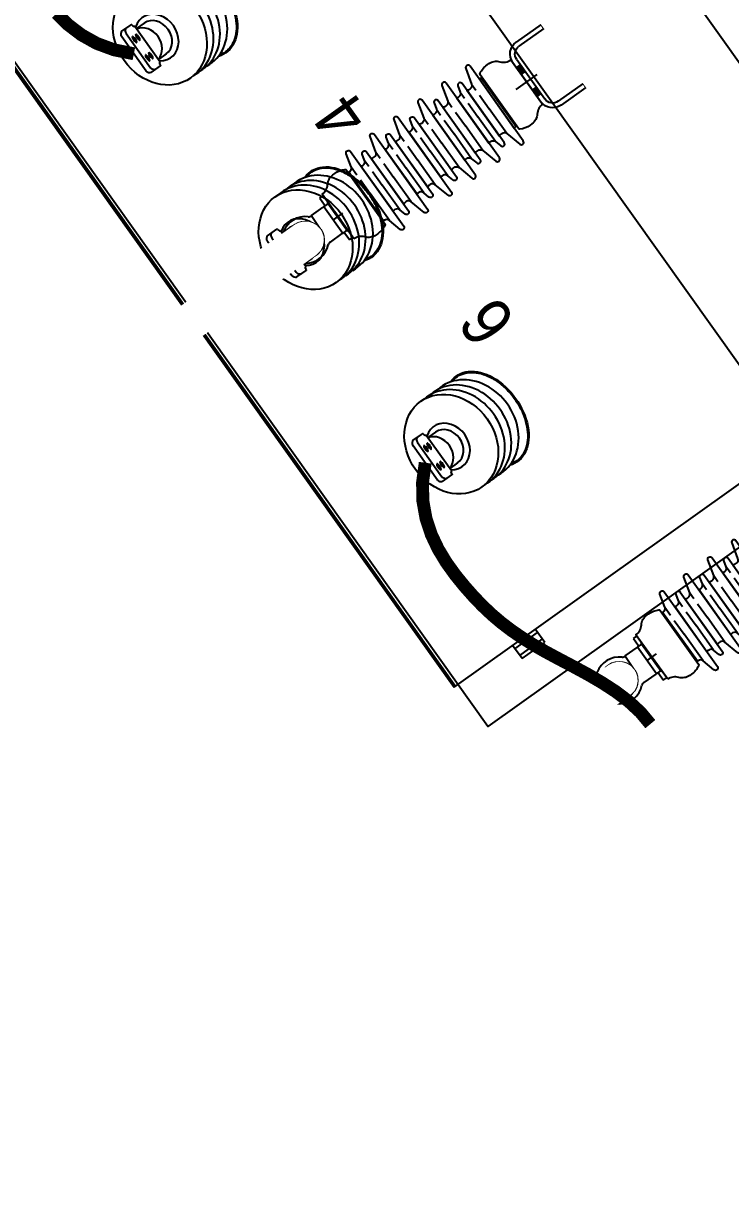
# Model space of a CAD drawing. Header units: feet. Extents: x 2321988 to 2329858, y 6722724 to 6730499.
# Drawn here: x 2326041.46 to 2326046.03, y 6726869.38 to 6726876.96 of the extents above; entities that cross this region are included whole.
import ezdxf
from ezdxf.enums import TextEntityAlignment as Align

# ---------------------------------------------------------------- set-up
doc = ezdxf.new("R2010")
doc.units = ezdxf.units.FT
doc.header["$MEASUREMENT"] = 0
doc.header["$PDSIZE"] = 5
for name, color, linetype in [('BESS Dimensions', 3, 'Continuous'), ('C-BESS-EQUIPMENT', 255, 'Continuous'), ('Midpoint Site Plan$0$C-EBUS', 5, 'Continuous'), ('Midpoint Site Plan$0$C-STEL', 4, 'Continuous')]:
    doc.layers.add(name, color=color, linetype=linetype)
doc.styles.add('Midpoint Site Plan$0$Style-ENGINEERING', font='ENGINEERING.shx')
doc.styles.add('TG_DIMS', font='arial.ttf')
doc.dimstyles.new('TG-PROPOSED-ANNO', dxfattribs={"dimtxt": 0.1, "dimasz": 0.1, "dimexe": 0.05, "dimexo": 0.05, "dimgap": 0.02, "dimtad": 0, "dimtih": 1, "dimtoh": 1, "dimdsep": 46, "dimtxsty": 'TG_DIMS', "dimcen": 0, "dimclrd": 256, "dimclre": 256, "dimclrt": 256, "dimaunit": 1, "dimadec": 6, "dimazin": 2, "dimtfac": 1, "dimtofl": 0, "dimtmove": 1, "dimatfit": 3, "dimfxl": 1, "dimtolj": 1, "dimtzin": 0, "dimarcsym": 0})

# ---------------------------------------------------------------- blocks, each defined once
blk = doc.blocks.new('Midpoint Site Plan$0$P1730-01-0001')
at = {"color": 0, "linetype": 'ByBlock', "lineweight": -2}
for p, q in [((-39.37, 34.998), (-39.37, -34.998)), ((-39.221, 34.998), (-39.221, -34.998)), ((0, 35.194), (0, -35.194)), ((-31.079, 21.133), (-31.079, 17.867)), ((-30.826, 21.464), (-29.948, 21.464)), ((-30.654, 21.133), (-30.654, 17.867)), ((-29.77, 21.2), (-29.77, 17.8)), ((-29.04, 20.971), (-29.77, 20.971)), ((-30.826, 17.536), (-29.948, 17.536)), ((-29.04, 18.029), (-29.77, 18.029)), ((-30.826, 1.964), (-29.948, 1.964)), ((-31.079, 1.633), (-31.079, -1.633)), ((-30.654, 1.633), (-30.654, -1.633)), ((-29.77, 1.7), (-29.77, -1.7)), ((-29.04, 1.471), (-29.77, 1.471)), ((-29.04, -1.471), (-29.77, -1.471)), ((-30.826, -1.964), (-29.948, -1.964)), ((-31.079, -17.867), (-31.079, -21.133)), ((-30.826, -17.536), (-29.948, -17.536)), ((-30.654, -17.867), (-30.654, -21.133)), ((-29.77, -17.8), (-29.77, -21.2)), ((-29.04, -18.029), (-29.77, -18.029)), ((-30.826, -21.464), (-29.948, -21.464)), ((-29.04, -20.971), (-29.77, -20.971)), ((-39.37, -34.998), (-6.806, -34.998)), ((-33.788, -36.255), (-33.788, -34.998)), ((-33.788, -35.31), (-31.627, -35.31)), ((-31.627, -36.255), (-31.627, -34.998)), ((-33.788, -35.942), (-31.627, -35.942)), ((-33.788, -36.255), (-31.627, -36.255))]:
    blk.add_line(p, q, dxfattribs=at)
blk.add_lwpolyline([(6.806, 35.194), (-6.806, 35.194), (-6.806, -35.194), (6.806, -35.194)], close=True, dxfattribs=at)
for centre, start, end in [((-29.948, 21.415), 0, 90), ((-29.948, 17.585), 270, 0), ((-29.948, 1.915), 0, 90), ((-29.948, -1.915), 270, 0), ((-29.948, -17.585), 0, 90), ((-29.948, -21.415), 270, 0)]:
    blk.add_arc(centre, 0.0491, start, end, dxfattribs=at)
for centre, major_axis, ratio, start_param, end_param in [((-27.964, 19.5), (0, 4.086), 0.833977, 3.049307, 6.375471), ((-27.346, 19.5), (0, 4.086), 0.833977, 3.050793, 6.373985), ((-26.648, 19.5), (0, 4.086), 0.833977, 3.038975, 6.385803), ((-30.826, 21.128), (0, -0.336), 0.755248, 3.141593, 4.725055), ((-30.4, 21.128), (0, -0.336), 0.755248, 3.141593, 4.725055), ((-28.905, 19.5), (0, 1.912), 0.833977, 2.568457, 6.856321), ((-30, 19.5), (0, 1.471), 0.833977, 3.329957, 6.094821), ((-29.04, 19.5), (0, 1.471), 0.833977, 3.141593, 6.283185), ((-27.964, 0), (0, 4.086), 0.833977, 3.049307, 6.375471), ((-27.346, 0), (0, 4.086), 0.833977, 3.050793, 6.373985), ((-26.648, 0), (0, 4.086), 0.833977, 3.038975, 6.385803), ((-30.826, 1.628), (0, -0.336), 0.755248, 3.141593, 4.725055), ((-30.4, 1.628), (0, -0.336), 0.755248, 3.141593, 4.725055), ((-28.905, 0), (0, 1.912), 0.833977, 2.568457, 6.856321), ((-30, 0), (0, 1.471), 0.833977, 3.329957, 6.094821), ((-29.04, 0), (0, 1.471), 0.833977, 3.141593, 6.283185), ((-27.964, -19.5), (0, 4.086), 0.833977, 3.049307, 6.375471), ((-27.346, -19.5), (0, 4.086), 0.833977, 3.050793, 6.373985), ((-26.648, -19.5), (0, 4.086), 0.833977, 3.038975, 6.385803), ((-30.826, -17.872), (0, -0.336), 0.755248, 3.141593, 4.725055), ((-30.4, -17.872), (0, -0.336), 0.755248, 3.141593, 4.725055), ((-28.905, -19.5), (0, 1.912), 0.833977, 2.568457, 6.856321), ((-30, -19.5), (0, 1.471), 0.833977, 3.329957, 6.094821), ((-29.04, -19.5), (0, 1.471), 0.833977, 3.141593, 6.283185)]:
    blk.add_ellipse(centre, major_axis=major_axis, ratio=ratio, start_param=start_param, end_param=end_param, dxfattribs=at)
at = {"color": 0, "linetype": 'ByBlock', "lineweight": -2, "extrusion": (0, 0, -1)}
for centre, major_axis, ratio, start_param, end_param in [((-25.204, 19.5), (0, 4.086), 0.670598, 6.046109, 9.661854), ((-30.826, 17.872), (0, 0.336), 0.755248, 3.141593, 4.725055), ((-30.4, 17.872), (0, 0.336), 0.755248, 3.141593, 4.725055), ((-25.204, 0), (0, 4.086), 0.670598, 6.046109, 9.661854), ((-30.826, -1.628), (0, 0.336), 0.755248, 3.141593, 4.725055), ((-30.4, -1.628), (0, 0.336), 0.755248, 3.141593, 4.725055), ((-25.204, -19.5), (0, 4.086), 0.670598, 6.046109, 9.661854), ((-30.826, -21.128), (0, 0.336), 0.755248, 3.141593, 4.725055), ((-30.4, -21.128), (0, 0.336), 0.755248, 3.141593, 4.725055)]:
    blk.add_ellipse(centre, major_axis=major_axis, ratio=ratio, start_param=start_param, end_param=end_param, dxfattribs=at)
at = {"color": 0, "linetype": 'ByBlock', "lineweight": -2}
for centre in [(-28.592, 19.5), (-28.592, 0), (-28.592, -19.5)]:
    blk.add_ellipse(centre, major_axis=(0, 4.086), ratio=0.833977, dxfattribs=at)
at = {"color": 0, "linetype": 'ByBlock', "lineweight": -2, "extrusion": (0, 0, -1)}
for centre in [(-30.396, 20.374), (-30.088, 20.374), (-30.396, 18.626), (-30.088, 18.626), (-30.396, 0.874), (-30.088, 0.874), (-30.396, -0.874), (-30.088, -0.874), (-30.396, -18.626), (-30.088, -18.626), (-30.396, -20.374), (-30.088, -20.374)]:
    blk.add_ellipse(centre, major_axis=(0, 0.275), ratio=0.262998, dxfattribs=at)
at = {"color": 0, "linetype": 'ByBlock', "lineweight": -2}
for points in [[(-25.719, 23.431), (-25.632, 23.457), (-25.544, 23.477), (-25.247, 23.519), (-25.036, 23.512), (-24.621, 23.422), (-24.416, 23.34), (-24.023, 23.104), (-23.835, 22.95), (-23.489, 22.578), (-23.33, 22.36), (-23.05, 21.873), (-22.93, 21.604), (-22.736, 21.03), (-22.661, 20.725), (-22.564, 20.097), (-22.54, 19.774), (-22.545, 19.129), (-22.574, 18.808), (-22.682, 18.183), (-22.761, 17.881), (-22.964, 17.314), (-23.089, 17.05), (-23.376, 16.573), (-23.538, 16.361), (-23.89, 16.002), (-24.08, 15.855), (-24.476, 15.633), (-24.682, 15.558), (-25.099, 15.483), (-25.31, 15.483), (-25.586, 15.533), (-25.653, 15.549), (-25.719, 15.569)], [(-25.719, 3.931), (-25.632, 3.957), (-25.544, 3.977), (-25.247, 4.019), (-25.036, 4.012), (-24.621, 3.922), (-24.416, 3.84), (-24.023, 3.604), (-23.835, 3.45), (-23.489, 3.078), (-23.33, 2.86), (-23.05, 2.373), (-22.93, 2.104), (-22.736, 1.53), (-22.661, 1.225), (-22.564, 0.597), (-22.54, 0.274), (-22.545, -0.371), (-22.574, -0.692), (-22.682, -1.317), (-22.761, -1.619), (-22.964, -2.186), (-23.089, -2.45), (-23.376, -2.927), (-23.538, -3.139), (-23.89, -3.498), (-24.08, -3.645), (-24.476, -3.867), (-24.682, -3.942), (-25.099, -4.017), (-25.31, -4.017), (-25.586, -3.967), (-25.653, -3.951), (-25.719, -3.931)], [(-25.719, -15.569), (-25.632, -15.543), (-25.544, -15.523), (-25.247, -15.481), (-25.036, -15.488), (-24.621, -15.578), (-24.416, -15.66), (-24.023, -15.896), (-23.835, -16.05), (-23.489, -16.422), (-23.33, -16.64), (-23.05, -17.127), (-22.93, -17.396), (-22.736, -17.97), (-22.661, -18.275), (-22.564, -18.903), (-22.54, -19.226), (-22.545, -19.871), (-22.574, -20.192), (-22.682, -20.817), (-22.761, -21.119), (-22.964, -21.686), (-23.089, -21.95), (-23.376, -22.427), (-23.538, -22.639), (-23.89, -22.998), (-24.08, -23.145), (-24.476, -23.367), (-24.682, -23.442), (-25.099, -23.517), (-25.31, -23.517), (-25.586, -23.467), (-25.653, -23.451), (-25.719, -23.431)]]:
    blk.add_open_spline(points, degree=3, knots=[6.085725, 6.085725, 6.085725, 6.085725, 6.186944, 6.186944, 6.426796, 6.426796, 6.666649, 6.666649, 6.906501, 6.906501, 7.146353, 7.146353, 7.386205, 7.386205, 7.626057, 7.626057, 7.86591, 7.86591, 8.105762, 8.105762, 8.345614, 8.345614, 8.585466, 8.585466, 8.825318, 8.825318, 9.065171, 9.065171, 9.305023, 9.305023, 9.544875, 9.544875, 9.622239, 9.622239, 9.622239, 9.622239], dxfattribs=at)
for points in [[(-29.899, 21.415), (-29.854, 21.249), (-29.77, 21.2)], [(-29.899, 17.585), (-29.854, 17.751), (-29.77, 17.8)], [(-29.899, 1.915), (-29.854, 1.749), (-29.77, 1.7)], [(-29.899, -1.915), (-29.854, -1.749), (-29.77, -1.7)], [(-29.899, -17.585), (-29.854, -17.751), (-29.77, -17.8)], [(-29.899, -21.415), (-29.854, -21.249), (-29.77, -21.2)]]:
    blk.add_spline(points, degree=3, dxfattribs=at)
at = {"color": 0, "linetype": 'ByBlock', "lineweight": -2, "style": 'Midpoint Site Plan$0$Style-ENGINEERING', "width": 0.9}
for s, p in [('4', (-20.852, 4.84)), ('6', (-20.852, -14.702))]:
    blk.add_text(s, height=3.929, rotation=90, dxfattribs=at).set_placement(p, align=Align.MIDDLE_LEFT)
blk = doc.blocks.new('Midpoint Site Plan$0$a2 side')
at = {"layer": 'Midpoint Site Plan$0$C-STEL'}
h = blk.add_hatch(color=256, dxfattribs=at)
h.dxf.hatch_style = 1
h.paths.add_polyline_path([(-0.748, 3.5), (-1.373, 3.5), (-1.373, 3.125), (-0.748, 3.125)])
h = blk.add_hatch(color=256, dxfattribs=at)
h.dxf.hatch_style = 1
h.paths.add_polyline_path([(0.748, 3.5), (1.373, 3.5), (1.373, 3.125), (0.748, 3.125)])
for p, q in [((-1.875, 3.5), (1.875, 3.5)), ((-1.875, 3.125), (1.875, 3.125)), ((-3, 0), (-3, 2.375)), ((-2.625, 0), (-2.625, 2.375)), ((2.625, 0), (2.625, 2.375)), ((3, 0), (3, 2.375)), ((-3, 0), (-2.625, 0)), ((3, 0), (2.625, 0))]:
    blk.add_line(p, q, dxfattribs=at)
at = {"layer": 'Midpoint Site Plan$0$C-STEL', "ltscale": 0.25}
for points in [[(-1.373, 3.125), (-0.748, 3.125), (-0.748, 3.5), (-1.373, 3.5)], [(1.373, 3.125), (0.748, 3.125), (0.748, 3.5), (1.373, 3.5)]]:
    blk.add_lwpolyline(points, close=True, dxfattribs=at)
at = {"layer": 'Midpoint Site Plan$0$C-STEL'}
for centre, radius, start, end in [((-1.875, 2.375), 1.125, 90, 180), ((-1.875, 2.375), 0.75, 90, 180), ((1.875, 2.375), 1.125, 0, 90), ((1.875, 2.375), 0.75, 0, 90)]:
    blk.add_arc(centre, radius, start, end, dxfattribs=at)
blk = doc.blocks.new('Midpoint Site Plan$0$TR210 INSULATOR SIDE VIEW')
at = {"color": 0}
for p, q in [((-2.56, 14.932), (0, 14.932)), ((1.303, 14.932), (0, 14.932)), ((2.56, 14.932), (1.797, 14.932)), ((-2.357, 13.785), (0, 13.785)), ((1.303, 13.785), (0, 13.785)), ((2.357, 13.785), (1.797, 13.785)), ((-2.357, 12.705), (0, 12.705)), ((1.303, 12.705), (0, 12.705)), ((2.357, 12.705), (1.797, 12.705)), ((-2.357, 11.504), (0, 11.504)), ((1.303, 11.504), (0, 11.504)), ((2.357, 11.504), (1.797, 11.504)), ((-2.357, 10.423), (0, 10.423)), ((1.303, 10.423), (0, 10.423)), ((2.357, 10.423), (1.797, 10.423)), ((-2.357, 9.223), (0, 9.223)), ((1.303, 9.223), (0, 9.223)), ((2.357, 9.223), (1.797, 9.223)), ((-2.357, 8.142), (0, 8.142)), ((1.303, 8.142), (0, 8.142)), ((2.357, 8.142), (1.797, 8.142)), ((-2.357, 6.941), (0, 6.941)), ((1.303, 6.941), (0, 6.941)), ((2.357, 6.941), (1.797, 6.941)), ((-2.357, 5.861), (0, 5.861)), ((1.303, 5.861), (0, 5.861)), ((2.357, 5.861), (1.797, 5.861)), ((-2.357, 4.66), (0, 4.66)), ((1.303, 4.66), (0, 4.66)), ((2.357, 4.66), (1.797, 4.66)), ((-2.357, 3.58), (0, 3.58)), ((1.303, 3.58), (0, 3.58)), ((2.357, 3.58), (1.797, 3.58))]:
    blk.add_line(p, q, dxfattribs=at)
at = {"color": 0, "flags": 128}
for points in [[(-2.125, 18), (2.125, 18, 0.227735), (2.5, 17.219, -0.227741), (2.875, 16.439), (2.875, 16.258, -0.121869), (2.673, 15.442, -0.278289), (2.562, 15.375), (-2.563, 15.375, -0.278278), (-2.673, 15.442, -0.121894), (-2.875, 16.258), (-2.875, 16.439, -0.227722), (-2.5, 17.219, 0.227718), (-2.125, 18)], [(-2.328, 15.312), (2.328, 15.312), (2.328, 15.233, 0.339454), (2.56, 14.932), (3.611, 14.65, -0.876805), (3.563, 14.281), (-3.562, 14.281, -0.876793), (-3.611, 14.65), (-2.56, 14.932, 0.339454), (-2.328, 15.233)], [(-2.15, 14.281), (2.15, 14.281, 0.101429), (2.125, 14.158), (2.125, 14.087, 0.339454), (2.357, 13.785), (2.861, 13.65, -0.876981), (2.812, 13.281), (-2.813, 13.281, -0.876976), (-2.861, 13.65), (-2.357, 13.785, 0.339451), (-2.125, 14.087), (-2.125, 14.158, 0.101427), (-2.15, 14.281)], [(-2.188, 13.281), (2.188, 13.281, 0.163407), (2.125, 13.093), (2.125, 13.007, 0.339454), (2.357, 12.705), (3.611, 12.369, -0.876804), (3.563, 12), (-3.562, 12, -0.876793), (-3.611, 12.369), (-2.357, 12.705, 0.339454), (-2.125, 13.007), (-2.125, 13.093, 0.163407), (-2.188, 13.281)], [(-2.15, 12), (2.15, 12, 0.101429), (2.125, 11.877), (2.125, 11.806, 0.339454), (2.357, 11.504), (2.861, 11.369, -0.876981), (2.812, 11), (-2.813, 11, -0.876973), (-2.861, 11.369), (-2.357, 11.504, 0.339455), (-2.125, 11.806), (-2.125, 11.877, 0.101427), (-2.15, 12)], [(-2.188, 11), (2.188, 11, 0.163407), (2.125, 10.811), (2.125, 10.725, 0.339454), (2.357, 10.423), (3.611, 10.087, -0.876804), (3.563, 9.719), (-3.562, 9.719, -0.876793), (-3.611, 10.087), (-2.357, 10.423, 0.339454), (-2.125, 10.725), (-2.125, 10.811, 0.163407), (-2.188, 11)], [(-2.15, 9.719), (2.15, 9.719, 0.101429), (2.125, 9.596), (2.125, 9.524, 0.339454), (2.357, 9.223), (2.861, 9.087, -0.876981), (2.812, 8.719), (-2.813, 8.719, -0.876973), (-2.861, 9.087), (-2.357, 9.223, 0.339455), (-2.125, 9.524), (-2.125, 9.596, 0.101428), (-2.15, 9.719)], [(-2.188, 8.719, -0.163407), (-2.125, 8.53), (-2.125, 8.444, -0.339454), (-2.357, 8.142), (-3.611, 7.806, 0.877156), (-3.562, 7.437), (3.563, 7.437, 0.877149), (3.611, 7.806), (2.357, 8.142, -0.339454), (2.125, 8.444), (2.125, 8.53, -0.163407), (2.188, 8.719)], [(-2.15, 7.437, -0.101429), (-2.125, 7.315), (-2.125, 7.243, -0.339454), (-2.357, 6.941), (-2.861, 6.806, 0.876981), (-2.813, 6.437), (2.812, 6.437, 0.876973), (2.861, 6.806), (2.357, 6.941, -0.339455), (2.125, 7.243), (2.125, 7.315, -0.101427), (2.15, 7.437)], [(-2.188, 6.437, -0.163407), (-2.125, 6.249), (-2.125, 6.163, -0.339454), (-2.357, 5.861), (-3.611, 5.525, 0.877156), (-3.562, 5.156), (3.563, 5.156, 0.877149), (3.611, 5.525), (2.357, 5.861, -0.339454), (2.125, 6.163), (2.125, 6.249, -0.163407), (2.188, 6.437)], [(-2.15, 5.156, -0.101429), (-2.125, 5.033), (-2.125, 4.962, -0.339454), (-2.357, 4.66), (-2.861, 4.525, 0.876981), (-2.813, 4.156), (2.812, 4.156, 0.876976), (2.861, 4.525), (2.357, 4.66, -0.339451), (2.125, 4.962), (2.125, 5.033, -0.101427), (2.15, 5.156)], [(-2.188, 4.156, -0.163407), (-2.125, 3.968), (-2.125, 3.882, -0.339454), (-2.357, 3.58), (-3.611, 3.244, 0.877156), (-3.562, 2.875), (3.563, 2.875, 0.877149), (3.611, 3.244), (2.357, 3.58, -0.339454), (2.125, 3.882), (2.125, 3.968, -0.163407), (2.188, 4.156)], [(-2.328, 2.687), (-2.328, 2.734, 0.1173), (-2.362, 2.875), (2.362, 2.875, 0.1173), (2.328, 2.734), (2.328, 2.687)]]:
    blk.add_lwpolyline(points, format="xyb", close=True, dxfattribs=at)
at = {"color": 0}
for points in [[(2.344, 15.312), (-2.344, 15.312), (-2.344, 15.375), (2.344, 15.375)], [(-2.344, 2.687), (2.344, 2.687), (2.344, 2.625), (-2.344, 2.625)]]:
    blk.add_lwpolyline(points, close=True, dxfattribs=at)
at = {"color": 0, "flags": 128}
blk.add_lwpolyline([(-2.563, 2.625), (2.562, 2.625, -0.278295), (2.673, 2.558, -0.121858), (2.875, 1.742), (2.875, 1.561, -0.227722), (2.5, 0.781, 0.227721), (2.125, 0), (-2.125, 0, 0.22774), (-2.5, 0.781, -0.227745), (-2.875, 1.561), (-2.875, 1.742, -0.121869), (-2.673, 2.558, -0.278289), (-2.563, 2.625, 0.999995)], format="xyb", dxfattribs=at)
at = {"layer": 'Defpoints', "color": 2, "linetype": 'Continuous'}
for p, q in [((0, 1), (0, -1)), ((-1, 0), (1, 0))]:
    blk.add_line(p, q, dxfattribs=at)
blk = doc.blocks.new('Midpoint Site Plan$0$TRAVIS 19-347 side')
for p, q in [((-1.268, 1.638), (-1.269, 0.506)), ((1.219, 1.639), (-0.007, 1.685)), ((1.219, 1.639), (1.261, 1.639)), ((1.261, 1.639), (1.261, 0.508)), ((-1.983, 0.325), (-1.373, 0.325)), ((-1.983, 0.325), (-1.983, 0.01)), ((-1.373, 0.029), (-1.311, 0.048)), ((1.301, 0.048), (-1.311, 0.048)), ((-1.274, 0.457), (-1.274, 0.048)), ((-1.274, 0.457), (1.265, 0.457)), ((1.265, 0.457), (1.265, 0.048)), ((1.301, 0.048), (1.363, 0.029)), ((1.98, 0.325), (1.36, 0.325)), ((1.98, 0.325), (1.98, 0.01)), ((-1.965, -0.003), (-0.058, -0.003)), ((1.962, -0.003), (0.044, -0.003))]:
    blk.add_line(p, q)
blk.add_circle((-0.007, 3.122), 1.438)
for centre, radius, start, end in [((-0.144, 3.199), 1.657, 72.93766, 145.15261), ((0.137, 3.205), 1.649, 34.77358, 94.97346), ((0.268, 4.59), 0.207, 330.04977, 68.98711), ((-0.006, 3.122), 1.814, 145.62986, 222.57119), ((-0.006, 3.122), 1.814, 317.42881, 34.37014), ((-1.597, 1.683), 0.332, 352.20081, 39.71742), ((1.584, 1.683), 0.331, 140.24249, 187.67597), ((-1.965, 0.017), 0.0197, 202.11331, 267.87152), ((-1.406, 0.505), 0.182, 280.56132, 316.1627), ((-1.249, -0.014), 0.0379, 19.55084, 160.44916), ((-1.207, 0.519), 0.0637, 191.98059, 258.01392), ((-0.976, -0.014), 0.0377, 19.2824, 160.7176), ((-0.007, -0.04), 0.063, 35.97217, 144.02783), ((0.974, -0.014), 0.0376, 19.25543, 160.74457), ((1.193, 0.524), 0.0695, 285.47653, 346.60065), ((1.248, -0.014), 0.0377, 19.28244, 160.71756), ((1.394, 0.505), 0.182, 223.8373, 259.43868), ((1.962, 0.017), 0.0197, 272.12848, 337.88669)]:
    blk.add_arc(centre, radius, start, end)
at = {"layer": 'Defpoints', "color": 2}
for p, q in [((-0.007, 0.441), (-0.007, -0.446)), ((-0.45, -0.003), (0.437, -0.003))]:
    blk.add_line(p, q, dxfattribs=at)
at = {"layer": 'Midpoint Site Plan$0$C-EBUS', "const_width": 0.133}
blk.add_lwpolyline([(-1.378, 3.122, 1), (1.364, 3.122, 1)], format="xyb", close=True, dxfattribs=at)
at = {"layer": 'Midpoint Site Plan$0$C-EBUS'}
for radius in [1.437, 1.304]:
    blk.add_circle((-0.007, 3.122), radius, dxfattribs=at)
blk = doc.blocks.new('*U57')
at = {"layer": 'C-BESS-EQUIPMENT'}
blk.add_lwpolyline([(39, -39), (39, 39), (117, 39), (117, -39)], close=True, dxfattribs=at)
at = {"layer": 'C-BESS-EQUIPMENT', "const_width": 1}
blk.add_lwpolyline([(58.5, -31.079), (57.361, -32.15), (56.169, -32.961), (54.942, -33.542), (53.699, -33.928), (52.457, -34.151)], dxfattribs=at)
at = {"layer": 'C-BESS-EQUIPMENT', "rotation": 90}
blk.add_blockref('Midpoint Site Plan$0$P1730-01-0001', (78, 0), dxfattribs=at)
at = {"layer": 'C-BESS-EQUIPMENT', "xscale": -1, "rotation": 180}
blk.add_blockref('Midpoint Site Plan$0$a2 side', (78, -4), dxfattribs=at)
at = {"layer": 'C-BESS-EQUIPMENT', "linetype": 'Continuous', "rotation": 180}
for p in [(78, -25.5), (120, -25.5)]:
    blk.add_blockref('Midpoint Site Plan$0$TRAVIS 19-347 side', p, dxfattribs=at)
blk.add_wipeout([(152, -67.5), (152, 67.5), (160, 67.5), (160, -67.5)]).dxf.layer = 'C-BESS-EQUIPMENT'
for p in [(78, -7.5), (120, -7.5)]:
    blk.add_blockref('Midpoint Site Plan$0$TR210 INSULATOR SIDE VIEW', p, dxfattribs=at)
for points in [[(7.5, -4), (7.5, 4), (148.5, 4), (148.5, -4)], [(76.562, -240), (76.562, -29.975), (76.562, -28.601), (76.619, -28.247), (76.734, -27.953), (77.003, -27.593), (77.295, -27.374), (77.588, -27.247), (78, -27.185), (78.261, -27.208), (78.595, -27.311), (78.901, -27.497), (79.191, -27.807), (79.354, -28.122), (79.444, -28.622), (79.437, -240)], [(118.562, -240), (118.562, -29.975), (118.562, -28.601), (118.619, -28.247), (118.734, -27.953), (119.003, -27.593), (119.295, -27.374), (119.588, -27.247), (120, -27.185), (120.261, -27.208), (120.595, -27.311), (120.901, -27.497), (121.191, -27.807), (121.354, -28.122), (121.444, -28.622), (121.437, -240)]]:
    blk.add_wipeout(points).dxf.layer = 'C-BESS-EQUIPMENT'
at = {"layer": 'C-BESS-EQUIPMENT', "const_width": 1}
blk.add_lwpolyline([(97.5, -31.079), (98.639, -32.15), (99.831, -32.961), (101.058, -33.542), (102.301, -33.928), (103.543, -34.151), (104.764, -34.242), (105.949, -34.236), (107.077, -34.164), (108.137, -34.053), (109.14, -33.904), (110.102, -33.714), (111.04, -33.478), (111.97, -33.191), (112.909, -32.85), (113.874, -32.451), (114.88, -31.988), (115.941, -31.463), (117.051, -30.904), (118.199, -30.341), (119.377, -29.809), (120.574, -29.338), (121.78, -28.962), (122.985, -28.713), (124.18, -28.622)], dxfattribs=at)
blk = doc.blocks.new('*D110')
at = {"layer": 'BESS Dimensions', "lineweight": -2, "transparency": 16777216}
for p, q in [((2325959.3419, 6726878.5788), (2325907.9067, 6726841.9324)), ((2325917.7814, 6726836.6894), (2325957.7158, 6726780.6393)), ((2326007.7221, 6726710.4528), (2325967.7877, 6726766.5029)), ((2326060.8878, 6726736.0536), (2326009.4525, 6726699.4072))]:
    blk.add_line(p, q, dxfattribs=at)
at = {"layer": 'BESS Dimensions', "transparency": 16777216}
for points in [[(2325919.1388, 6726837.6565), (2325916.424, 6726835.7223), (2325911.9788, 6726844.8337)], [(2326009.0794, 6726711.4199), (2326006.3647, 6726709.4857), (2326013.5247, 6726702.3085)]]:
    blk.add_solid(points, dxfattribs=at)
at = {"layer": 'Defpoints', "color": 0, "transparency": 16777216}
for p in [(2325963.414, 6726881.4801), (2326064.9599, 6726738.9549), (2326013.5247, 6726702.3085)]:
    blk.add_point(p, dxfattribs=at)
at = {"layer": 'BESS Dimensions', "transparency": 16777216, "insert": (2325962.7517, 6726773.5711), "char_height": 10, "attachment_point": 5, "style": 'TG_DIMS'}
blk.add_mtext("\\A1;175'", dxfattribs=at)

msp = doc.modelspace()

# ---------------------------------------------------------------- block references
at = {"layer": 'C-BESS-EQUIPMENT', "xscale": 0.08333333333333331, "yscale": 0.08333333333333331, "zscale": 0.08333333333333331, "rotation": 305.4689808292026}
msp.add_blockref('*U57', (2326041.4532, 6726882.2405), dxfattribs=at)

# ---------------------------------------------------------------- next in the draw order: wipeouts: each hides what was drawn before it
msp.add_wipeout([(2326044.1544, 6726887.5417), (2326077.858, 6726840.2369), (2326077.4083, 6726839.9165), (2326043.7047, 6726887.2214)]).dxf.layer = 'C-BESS-EQUIPMENT'

# ---------------------------------------------------------------- next in the draw order: wipeouts: each hides what was drawn before it
msp.add_wipeout([(2326040.0822, 6726884.6404), (2326073.7858, 6726837.3356), (2326073.3362, 6726837.0152), (2326039.6325, 6726884.3201)]).dxf.layer = 'C-BESS-EQUIPMENT'

# ---------------------------------------------------------------- next in the draw order: wipeouts: each hides what was drawn before it
msp.add_wipeout([(2326036.0101, 6726881.739), (2326069.7137, 6726834.4343), (2326069.264, 6726834.1139), (2326035.5604, 6726881.4188)]).dxf.layer = 'C-BESS-EQUIPMENT'

# ---------------------------------------------------------------- next in the draw order: dimensions: what is measured, and where the dimension line sits
at = {"layer": 'BESS Dimensions'}
dim = msp.add_aligned_dim(p1=(2325963.414, 6726881.4801), p2=(2326064.9599, 6726738.9549), distance=-63.1549, dimstyle='TG-PROPOSED-ANNO', override={"dimscale": 50, "dimpost": "'"}, dxfattribs=at)
dim.commit()
dim.dimension.update_dxf_attribs({"geometry": '*D110', "text_midpoint": (2325962.7517, 6726773.5711)})

doc.saveas('drawing.dxf')
